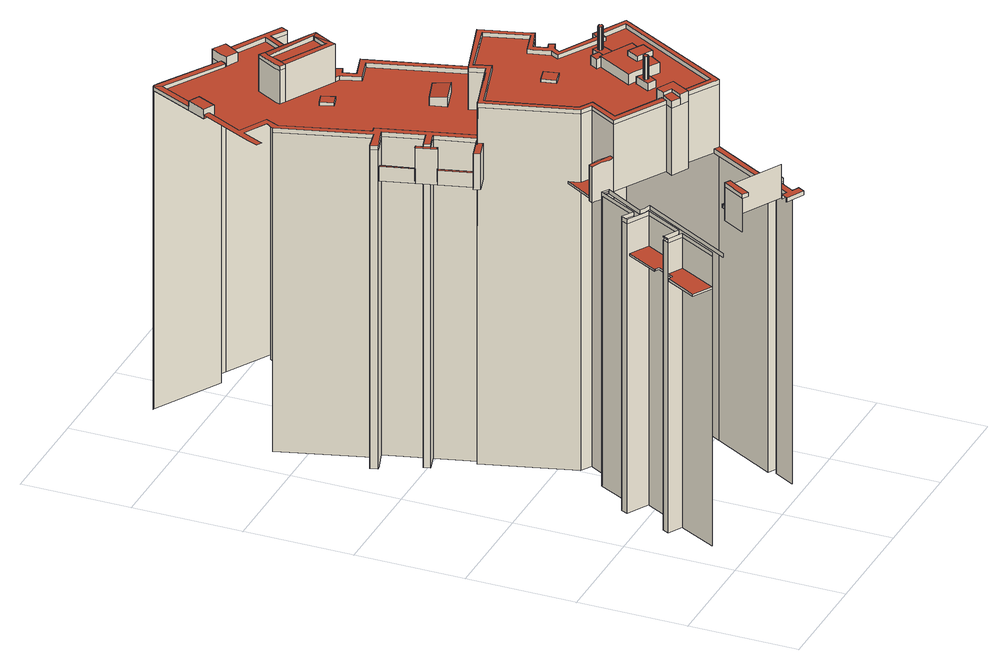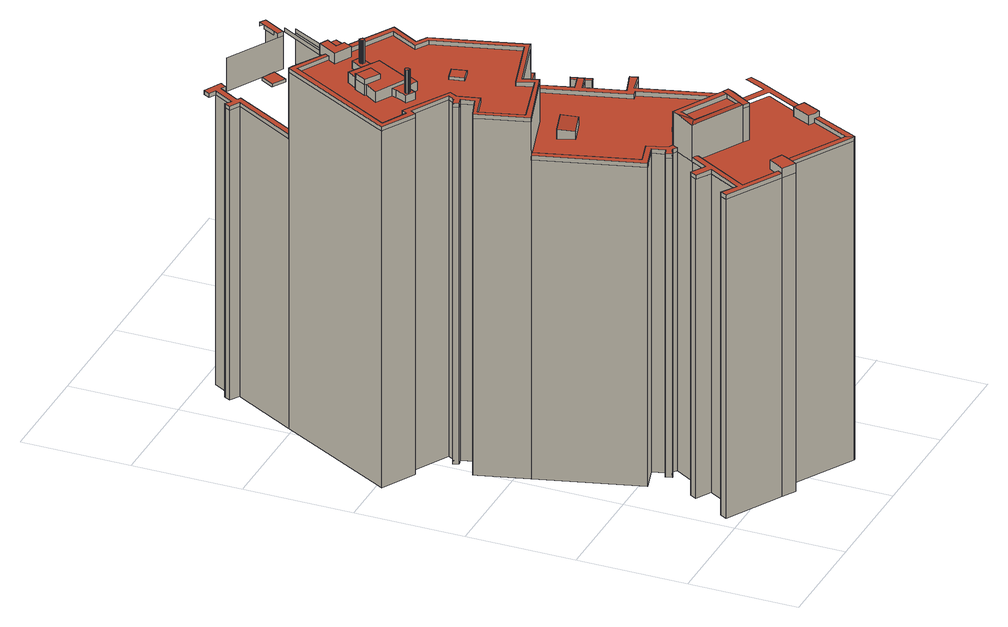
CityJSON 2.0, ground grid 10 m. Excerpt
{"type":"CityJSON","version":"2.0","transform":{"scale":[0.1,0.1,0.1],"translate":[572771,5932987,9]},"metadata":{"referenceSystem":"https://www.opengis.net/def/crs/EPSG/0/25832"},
"CityObjects":{
"building1":{"type":"Building","attributes":{"Grundfläche 2D":"1520.863275","Grundhöhe NN":"9.647"},"children":["building1-1","building1-2","building1-3","building1-4","building1-5","building1-6","building1-7","building1-8","building1-9","building1-10","building1-11","building1-12","building1-13","building1-14","building1-15","building1-16","building1-17","building1-18","building1-19","building1-20","building1-21","building1-22","building1-23","building1-24","building1-25","building1-26","building1-27","building1-28","building1-29"],"geometry":[{"type":"MultiSurface","lod":"3","boundaries":[[[0,1,2,3,4,5,6,7]],[[2,1,8,9]],[[10,11,12,13,14,15]],[[16,10,2,9,17]],[[18,16,17,19]],[[15,14,5,4,3,2,10]],[[20,21,22,23,18,19,24,25,26]],[[13,12,11,22,21,20,27,28,29,30,31]],[[32,33,34,35]],[[27,20,36,37,38,39,29,28]],[[40,41,42,43]],[[41,40,44,45]],[[46,47,48,49]],[[36,20,26,50]],[[42,41,51,52,53,54]],[[52,51,41,45,55,56]],[[40,57,36,50,58,44]],[[38,37,36,57,40,43,59,39]],[[60,61,62,34,33,63]],[[60,64,65,66,67,61]],[[68,69,70,53,52]],[[71,72,73,47,46]],[[52,56,74,68]],[[70,69,68,65,75,76,77,78]],[[79,80,81,82]],[[80,79,83,84]],[[75,85,86,85,76,77,76]],[[79,87,88,89,90,91,92,83]],[[93,94,95,96,97,98,99,100]],[[101,102,103,104]],[[80,105,106,81]],[[107,108,109,110,111,89,88,87,79,82]],[[80,84,112,105]],[[100,99,98,113,114,115,116,93]],[[113,98,101,104,117]],[[118,119,120,121,103,102,97]],[[122,123,77,76,85,86,124,125]],[[126,127,128,129,130,131,132,112,84,83,92,91,90,117,104,103,121,120,133,134,135,136,137,138,139,140,141,142,143,144]],[[124,86,145,146]],[[147,148,149,119,118,97,96,95,94,150]],[[151,152,153,154,155,156,157,158]],[[86,159,160,145]],[[156,155,161,162]],[[163,164,165,166]],[[124,146,161,155]],[[167,168,169,170,106,105]],[[167,105,112,132]],[[125,124,155,154,153,152,123,122]],[[86,85,75,171,159]],[[172,173,174,175]],[[120,119,176,177,178,133]],[[147,179,180,181,176,119,149,148]],[[114,113,89,111,110,109,116,115]],[[89,113,117,90]],[[165,182,183,166]],[[184,185,186,187]],[[138,137,188,189]],[[172,175,164,163]],[[190,188,137,136]],[[191,192,190,136,135,134]],[[193,194,191,134,133,178,181,180,179,151,158,157,156,195]],[[189,196,139,138]],[[197,198,199,184,187,200]],[[201,202,203,204]],[[202,198,197,203]],[[159,171,205,206]],[[193,195,156,162,207,208]],[[209,206,205,210,211]],[[173,212,213,174]],[[211,210,214,215]],[[216,201,204,217]],[[215,218,219,220,221,222,223,224]],[[225,226,227,228]],[[216,229,220,219,218,215,214,230,231]],[[232,233,234,235]],[[225,236,237,238,239,226]],[[240,241,194,193]],[[240,193,208,242]],[[243,244,245,246,247,248]],[[229,216,217,220]],[[249,250,251,252]],[[173,172,163,166,183,159,206,209,211,215,233,232,253,254,255,256,257,258,259,260,261,262,263,212],[264,265,266,267,268,269,270,245,244,243,271]],[[212,263,272,213]],[[273,274,238,237]],[[275,276,277,278,242,208,207,162,161,146,145,160,279,182,165,164,175,174,213,272,280,281,282,283,284,285,286,287,288,289,235,234,224,223,222,221,290,291,292,293,294,295,296,297,298,299,300]],[[301,302,271,243,248,303,304]],[[247,246,305,306,307,308,309,304,303,248]],[[245,270,305,246]],[[250,310,311,251]],[[312,313,314,315,316,317]],[[305,270,269,318]],[[319,320,321,322,323,324,325,326,327,328,310,250,249,329,330,331,332,333,196,189,188,190,192,191,194,241,334,335,336,337,338,339,340,341,342,343,344,345,227,226,239,238,274,346]],[[347,301,304,309,266,265,348,349]],[[318,269,268,350]],[[256,286,285,284,258,257]],[[350,268,267,308]],[[258,284,283,282,260,259]],[[235,289,253,232]],[[280,272,263,262]],[[351,352,353,296,295,294]],[[354,353,352,351,355,356]],[[357,344,343,342,358,359]],[[360,240,242,278]],[[267,266,309,308]],[[361,362,275,300]],[[363,362,361,364]],[[353,365,366,298,297,296]],[[367,366,365,353,354,368]],[[338,337,369,370]],[[361,371,372,364]],[[371,361,300,299]],[[334,241,240,360,373,335]],[[374,358,342,341,340,375]],[[319,344,357,376]],[[371,366,367,372]],[[366,371,299,298]],[[339,338,370,377]],[[351,378,379,355]],[[256,255,287,286]],[[340,339,377,375]],[[260,282,281,261]],[[380,276,275,362]],[[337,336,381,369]],[[378,351,294,293]],[[220,382,383,291,290,221]],[[380,362,363,384]],[[310,328,385,311]],[[281,280,262,261]],[[320,319,376,386]],[[380,387,360,278,277,276]],[[388,335,373,360,387,380,384,389]],[[378,390,391,379]],[[390,378,293,292]],[[328,327,392,385]],[[336,335,388,381]],[[393,383,382,220,217,394]],[[288,287,255,254]],[[321,320,386,395]],[[323,322,396,397]],[[254,253,289,288]],[[390,383,393,391]],[[322,321,395,396]],[[383,390,292,291]],[[324,323,397,398]],[[327,326,399,392]],[[325,324,398,400]],[[326,325,400,399]]],"semantics":{"surfaces":[{"type":"WallSurface"},{"type":"RoofSurface"}],"values":[0,0,0,0,0,0,0,0,0,0,0,0,0,0,0,0,0,0,0,0,0,0,0,0,0,0,0,0,0,0,0,0,0,0,0,0,0,1,0,0,0,0,0,0,0,0,0,0,0,0,0,0,0,0,0,0,0,0,0,0,0,0,0,0,0,0,0,0,0,0,0,0,0,0,0,0,0,0,0,0,0,1,0,0,1,0,1,0,0,1,0,1,0,0,0,0,0,0,0,0,0,0,0,0,0,0,0,0,0,0,0,0,0,0,0,0,0,0,0,0,0,0,0,0,0,0,0,0,0,0,0,0,0,0,0,0,0,0,0,0,0,0,0,0,0,0,0]}}]},
"building1-1":{"type":"BuildingInstallation","parents":["building1"],"geometry":[{"type":"MultiSurface","lod":"3","boundaries":[[[401,402,403,404,405,406,0,3]],[[407,408,409,410,411,27,37,412]],[[408,407,413,414]],[[27,411,410,415,416,28]],[[0,7,4,3]],[[27,28,38,37]],[[407,412,417,413]],[[405,404,418,419]],[[420,406,405,419]],[[406,420,7,0]],[[401,3,4,15]],[[412,37,38,417]],[[413,417,38,28,416,415,421,414]],[[4,7,420,419,418,422,15]]],"semantics":{"surfaces":[{"type":"RoofSurface"},{"type":"WallSurface"},{"type":"OuterCeilingSurface"}],"values":[0,0,1,1,1,1,1,1,1,1,1,1,2,2]}}]},
"building1-2":{"type":"BuildingInstallation","parents":["building1"],"geometry":[{"type":"MultiSurface","lod":"3","boundaries":[[[423,424,425,426,427,428]],[[49,429,423,428]],[[424,430,431,425]],[[71,46,427,426]],[[46,49,428,427]]],"semantics":{"surfaces":[{"type":"RoofSurface"},{"type":"WallSurface"}],"values":[0,1,1,1,1]}}]},
"building1-3":{"type":"BuildingInstallation","parents":["building1"],"geometry":[{"type":"MultiSurface","lod":"3","boundaries":[[[432,433,434,435]],[[436,437,435,434]],[[432,435,437,438]],[[433,432,438,439]],[[439,436,434,433]]],"semantics":{"surfaces":[{"type":"RoofSurface"},{"type":"WallSurface"}],"values":[0,1,1,1,1]}}]},
"building1-4":{"type":"BuildingInstallation","parents":["building1"],"geometry":[{"type":"MultiSurface","lod":"3","boundaries":[[[440,441,442,443,444,445,446,447,85]],[[76,85,75]],[[448,440,85,76,449]],[[440,448,450,451,452,443,442,441]],[[443,452,453,444]],[[445,444,453,454,69,455,76,75,85,447,446],[74,66,65,68]],[[454,453,452,451,449,76,455,69]]],"semantics":{"surfaces":[{"type":"RoofSurface"},{"type":"WallSurface"},{"type":"OuterCeilingSurface"}],"values":[0,1,1,1,1,1,2]}}]},
"building1-5":{"type":"BuildingInstallation","parents":["building1"],"geometry":[{"type":"MultiSurface","lod":"3","boundaries":[[[456,457,458,459]],[[459,460,461,456]],[[458,457,462,463]],[[464,461,460,465]]],"semantics":{"surfaces":[{"type":"RoofSurface"},{"type":"WallSurface"},{"type":"OuterCeilingSurface"}],"values":[0,1,1,2]}}]},
"building1-6":{"type":"BuildingInstallation","parents":["building1"],"geometry":[{"type":"MultiSurface","lod":"3","boundaries":[[[466,467,468,469]],[[467,466,470,471]],[[472,468,467,471,473]],[[468,472,474,469]],[[473,475,474,472]]],"semantics":{"surfaces":[{"type":"RoofSurface"},{"type":"WallSurface"},{"type":"OuterCeilingSurface"}],"values":[0,1,1,1,2]}}]},
"building1-7":{"type":"BuildingInstallation","parents":["building1"],"geometry":[{"type":"MultiSurface","lod":"3","boundaries":[[[102,101,476,477,478,479,480,481]],[[470,466,469,478,477,476,482]],[[479,478,469,474,460,459]],[[483,481,480,479,459,458,463]],[[101,98,97,102,481,483,96,95,100,99,482,476]],[[100,95,484,465,460,474,475,485]]],"semantics":{"surfaces":[{"type":"RoofSurface"},{"type":"WallSurface"},{"type":"OuterCeilingSurface"}],"values":[0,1,1,1,1,2]}}]},
"building1-8":{"type":"BuildingInstallation","parents":["building1"],"geometry":[{"type":"MultiSurface","lod":"3","boundaries":[[[450,448,125,154,486,487]],[[448,449,122,125]],[[125,122,153,154]],[[487,486,154,153,488,489]],[[450,487,489,451]],[[153,122,449,451,489,488]]],"semantics":{"surfaces":[{"type":"RoofSurface"},{"type":"WallSurface"},{"type":"OuterCeilingSurface"}],"values":[0,1,1,1,1,2]}}]},
"building1-9":{"type":"BuildingInstallation","parents":["building1"],"geometry":[{"type":"MultiSurface","lod":"3","boundaries":[[[490,491,492,157,178,177,493]],[[492,491,494,495]],[[158,157,492,495]],[[180,181,178,157,158]],[[181,180,496,497,176]],[[176,497,462,457,456,461,498,490,493,177]],[[490,498,494,491]],[[498,461,464,496,180,158,495,494]]],"semantics":{"surfaces":[{"type":"RoofSurface"},{"type":"WallSurface"},{"type":"OuterCeilingSurface"}],"values":[0,1,1,1,1,1,1,2]}}]},
"building1-10":{"type":"BuildingInstallation","parents":["building1"],"geometry":[{"type":"MultiSurface","lod":"3","boundaries":[[[470,482,99,114,111,471]],[[499,96,483,463,462,497,149]],[[149,148,500,499]],[[114,99,100,115]],[[497,496,148,149]],[[499,500,95,96]],[[114,115,110,111]],[[471,111,110,473]],[[485,475,473,110,115,100]],[[484,95,500,148,496,464,465]]],"semantics":{"surfaces":[{"type":"RoofSurface"},{"type":"WallSurface"},{"type":"OuterCeilingSurface"}],"values":[0,0,1,1,1,1,1,1,2,2]}}]},
"building1-11":{"type":"BuildingInstallation","parents":["building1"],"geometry":[{"type":"MultiSurface","lod":"3","boundaries":[[[501,502,503,504,505,506,507,508,509,510,511,512,513,514,515,229,516,517,518]],[[519,520,507,506]],[[520,521,508,507]],[[521,522,509,508]],[[522,185,510,509]],[[185,184,511,510]],[[184,199,198,513,512,511]],[[198,202,514,513]],[[201,515,514,202]],[[201,216,229,515]],[[517,516,229,216,231,230]],[[230,523,518,517]],[[501,518,523,524]],[[524,525,526,503,502,501]],[[504,503,526,527]]],"semantics":{"surfaces":[{"type":"RoofSurface"},{"type":"WallSurface"}],"values":[0,1,1,1,1,1,1,1,1,1,1,1,1,1,1]}}]},
"building1-12":{"type":"BuildingInstallation","parents":["building1"],"geometry":[{"type":"MultiSurface","lod":"3","boundaries":[[[528,529,530,531,532]],[[279,160,159,206,528,532,531]],[[206,209,529,528]]],"semantics":{"surfaces":[{"type":"RoofSurface"},{"type":"WallSurface"}],"values":[0,1,1]}}]},
"building1-13":{"type":"BuildingInstallation","parents":["building1"],"geometry":[{"type":"MultiSurface","lod":"3","boundaries":[[[533,534,535,536,537]],[[535,534,143,142,331,538]],[[536,535,538,539]],[[540,541,542,533,537,536,539]],[[329,330,143,534,533,542]]],"semantics":{"surfaces":[{"type":"RoofSurface"},{"type":"WallSurface"}],"values":[0,1,1,1,1]}}]},
"building1-14":{"type":"BuildingInstallation","parents":["building1"],"geometry":[{"type":"MultiSurface","lod":"3","boundaries":[[[543,544,545,546,547,548]],[[549,546,545,211,215,224,234,233]],[[547,546,549,550]],[[548,547,550,183,182,279,531]],[[531,530,543,548]],[[530,529,544,543]],[[211,545,544,529,209]]],"semantics":{"surfaces":[{"type":"RoofSurface"},{"type":"WallSurface"}],"values":[0,1,1,1,1,1,1]}}]},
"building1-15":{"type":"BuildingInstallation","parents":["building1"],"geometry":[{"type":"MultiSurface","lod":"3","boundaries":[[[551,552,553,554,555,556,557,558,559,560,561,562,563]],[[555,554,564,565]],[[554,553,566,564]],[[556,555,565,567]],[[557,556,567,568]],[[558,557,568,569]],[[559,558,569,570]],[[560,559,570,571]],[[561,560,571,572]],[[562,561,572,573]],[[563,562,573,574]],[[551,563,574,575]],[[552,551,575,576]],[[553,552,576,566]]],"semantics":{"surfaces":[{"type":"RoofSurface"},{"type":"WallSurface"}],"values":[0,1,1,1,1,1,1,1,1,1,1,1,1,1]}}]},
"building1-16":{"type":"BuildingInstallation","parents":["building1"],"geometry":[{"type":"MultiSurface","lod":"3","boundaries":[[[577,578,579,580],[566,576,575,574,573,572,571,570,569,568,567,565,564]],[[581,582,580,579]],[[582,583,577,580]],[[583,584,578,577]],[[581,579,578,584]]],"semantics":{"surfaces":[{"type":"RoofSurface"},{"type":"WallSurface"}],"values":[0,1,1,1,1]}}]},
"building1-17":{"type":"BuildingInstallation","parents":["building1"],"geometry":[{"type":"MultiSurface","lod":"3","boundaries":[[[585,586,587,588]],[[588,587,589,590]],[[585,588,590,591]],[[586,585,591,592]],[[587,586,592,589]]],"semantics":{"surfaces":[{"type":"RoofSurface"},{"type":"WallSurface"}],"values":[0,1,1,1,1]}}]},
"building1-18":{"type":"BuildingInstallation","parents":["building1"],"geometry":[{"type":"MultiSurface","lod":"3","boundaries":[[[593,594,595,596]],[[596,595,597,598]],[[593,596,598,599]],[[594,593,599,600]],[[595,594,600,597]]],"semantics":{"surfaces":[{"type":"RoofSurface"},{"type":"WallSurface"}],"values":[0,1,1,1,1]}}]},
"building1-19":{"type":"BuildingInstallation","parents":["building1"],"geometry":[{"type":"MultiSurface","lod":"3","boundaries":[[[601,602,603,604,605,606,607]],[[225,228,602,601]],[[603,312,317,604]],[[273,237,606,605]],[[237,236,225,601,607,606]]],"semantics":{"surfaces":[{"type":"RoofSurface"},{"type":"WallSurface"}],"values":[0,1,1,1,1]}}]},
"building1-20":{"type":"BuildingInstallation","parents":["building1"],"geometry":[{"type":"MultiSurface","lod":"3","boundaries":[[[608,609,610,611]],[[612,613,611,610]],[[608,611,613,614]],[[614,615,609,608]],[[610,609,615,612]]],"semantics":{"surfaces":[{"type":"RoofSurface"},{"type":"WallSurface"}],"values":[0,1,1,1,1]}}]},
"building1-21":{"type":"BuildingInstallation","parents":["building1"],"geometry":[{"type":"MultiSurface","lod":"3","boundaries":[[[616,542,541,617]],[[618,616,617,619,620,621]],[[622,620,619]],[[540,623,617,541]],[[619,617,623,624]],[[624,625,622,619]],[[620,310,250,618,621]],[[250,249,616,618]],[[249,329,542,616]]],"semantics":{"surfaces":[{"type":"RoofSurface"},{"type":"WallSurface"}],"values":[0,0,0,1,1,1,1,1,1]}}]},
"building1-22":{"type":"BuildingInstallation","parents":["building1"],"geometry":[{"type":"MultiSurface","lod":"3","boundaries":[[[302,301,347,626,627,628]],[[626,347,349,629,630,631]],[[631,632,627,626]],[[632,633,628,627]],[[633,271,302,628]]],"semantics":{"surfaces":[{"type":"RoofSurface"},{"type":"WallSurface"}],"values":[0,1,1,1,1]}}]},
"building1-23":{"type":"BuildingInstallation","parents":["building1"],"geometry":[{"type":"MultiSurface","lod":"3","boundaries":[[[634,635,605,604,636,637]],[[638,634,637]],[[637,639,640,603,602,641,638]],[[636,604,317,316]],[[637,636,316,315]],[[641,602,228,227,345,642]],[[639,637,315,314]],[[640,639,314,313]],[[640,313,312,603]],[[344,319,643,634,638,641,642,644]],[[634,643,645,346,274,273,605,635]]],"semantics":{"surfaces":[{"type":"RoofSurface"},{"type":"WallSurface"}],"values":[0,0,0,1,1,1,1,1,1,1,1]}}]},
"building1-24":{"type":"BuildingInstallation","parents":["building1"],"geometry":[{"type":"MultiSurface","lod":"3","boundaries":[[[646,647,648,649,650]],[[350,308,307,648,647]],[[649,648,307,306]],[[318,646,650,649,306,305]],[[318,350,647,646]]],"semantics":{"surfaces":[{"type":"RoofSurface"},{"type":"WallSurface"}],"values":[0,1,1,1,1]}}]},
"building1-25":{"type":"BuildingInstallation","parents":["building1"],"geometry":[{"type":"MultiSurface","lod":"3","boundaries":[[[651,652,629,349,348,653,654,655],[656,657,658,659,660,661,662,663,664,665,666,667,668]],[[265,669,653,348]],[[669,670,671,655,654,653]],[[671,672,651,655]],[[672,673,652,651]],[[673,630,629,652]]],"semantics":{"surfaces":[{"type":"RoofSurface"},{"type":"WallSurface"}],"values":[0,1,1,1,1,1]}}]},
"building1-26":{"type":"BuildingInstallation","parents":["building1"],"geometry":[{"type":"MultiSurface","lod":"3","boundaries":[[[674,675,676,677,678,679,680,681,682,683,684,685,686]],[[679,678,663,662]],[[680,679,662,661]],[[681,680,661,660]],[[681,660,659,682]],[[683,682,659,658]],[[684,683,658,657]],[[685,684,657,656]],[[686,685,656,668]],[[674,686,668,667]],[[675,674,667,666]],[[676,675,666,665]],[[677,676,665,664]],[[678,677,664,663]]],"semantics":{"surfaces":[{"type":"RoofSurface"},{"type":"WallSurface"}],"values":[0,1,1,1,1,1,1,1,1,1,1,1,1,1]}}]},
"building1-27":{"type":"BuildingInstallation","parents":["building1"],"geometry":[{"type":"MultiSurface","lod":"3","boundaries":[[[687,688,689,644,642,690,691,692,693,694,373,695,696,697,698,699]],[[345,700,690,642]],[[700,701,702,692,691,690]],[[702,703,693,692]],[[703,334,694,693]],[[334,335,373,694]],[[335,336,695,373]],[[336,337,696,695]],[[337,338,697,696]],[[339,698,697,338]],[[339,340,699,698]],[[340,341,342,688,687,699]],[[342,343,344,644,689,688]]],"semantics":{"surfaces":[{"type":"RoofSurface"},{"type":"WallSurface"}],"values":[0,1,1,1,1,1,1,1,1,1,1,1,1]}}]},
"building1-28":{"type":"BuildingInstallation","parents":["building1"],"geometry":[{"type":"MultiSurface","lod":"3","boundaries":[[[704,705,706,707,708,709]],[[708,707,710,711,712,713,709]],[[328,704,709,713,327]],[[705,704,328,310,620,622,706]],[[710,707,706,622,625]]],"semantics":{"surfaces":[{"type":"RoofSurface"},{"type":"WallSurface"}],"values":[0,1,1,1,1]}}]},
"building1-29":{"type":"BuildingInstallation","parents":["building1"],"geometry":[{"type":"MultiSurface","lod":"3","boundaries":[[[712,714,715,645,643,716,717,718,719,720,721,722,713]],[[714,712,711,723]],[[723,724,346,645,715,714]],[[319,320,716,643]],[[320,321,717,716]],[[321,322,718,717]],[[322,323,719,718]],[[323,324,720,719]],[[324,325,721,720]],[[325,326,722,721]],[[326,327,713,722]]],"semantics":{"surfaces":[{"type":"RoofSurface"},{"type":"WallSurface"}],"values":[0,1,1,1,1,1,1,1,1,1,1]}}]}
},
"vertices":[
[30,33,254],[30,33,283],[49,68,283],[49,68,254],[49,68,252],[49,68,6],[30,33,6],[30,33,252],[30,33,287],[49,68,287],[36,75,283],[39,81,283],[39,81,252],[39,81,6],[36,75,6],[36,75,252],[36,75,286],[36,75,287],[39,81,286],[39,81,287],[53,73,283],[52,73,283],[39,80,283],[39,80,286],[39,80,287],[52,73,287],[53,73,287],[53,73,254],[53,73,252],[53,73,6],[52,73,6],[39,80,6],[32,24,283],[81,111,283],[81,111,287],[32,24,287],[72,108,283],[72,108,254],[72,108,252],[72,108,6],[52,119,283],[55,125,283],[55,125,6],[52,119,6],[52,119,287],[55,125,287],[89,47,315],[89,47,283],[77,26,283],[77,26,315],[72,108,287],[56,125,283],[66,119,283],[66,119,6],[56,125,6],[56,125,287],[66,119,287],[68,110,283],[68,110,287],[68,110,6],[71,115,283],[71,115,287],[75,113,287],[75,113,283],[71,116,283],[92,152,283],[92,152,287],[71,116,287],[86,156,283],[86,156,280],[86,156,6],[94,44,315],[141,18,315],[141,18,283],[86,156,287],[97,150,283],[97,150,280],[97,150,6],[92,152,6],[39,337,311],[37,344,311],[37,344,6],[39,337,6],[39,337,315],[37,344,315],[97,150,315],[97,150,347],[43,338,311],[45,339,311],[61,344,311],[61,344,315],[45,339,315],[43,338,315],[56,304,6],[58,298,6],[58,298,279],[58,298,281],[58,298,311],[56,304,311],[56,304,281],[56,304,279],[56,304,313],[58,298,313],[58,298,315],[56,304,315],[55,348,311],[55,348,6],[43,338,6],[45,339,6],[61,344,6],[61,344,279],[61,344,281],[55,348,315],[71,308,311],[71,308,281],[71,308,279],[71,308,6],[71,308,315],[72,302,311],[73,302,311],[73,302,315],[72,302,315],[112,176,280],[112,176,6],[112,176,347],[112,176,282],[1,430,315],[6,428,315],[7,430,315],[15,448,315],[37,436,315],[33,431,315],[32,429,315],[83,266,315],[88,268,315],[88,269,315],[65,352,315],[60,351,315],[38,427,315],[43,439,315],[18,453,315],[18,454,315],[35,488,315],[30,490,315],[5,440,315],[97,150,351],[112,176,351],[73,302,6],[73,302,279],[73,302,281],[72,302,6],[79,265,6],[102,182,6],[102,182,280],[102,182,282],[102,182,347],[79,265,347],[79,265,313],[79,265,279],[144,123,347],[144,123,351],[102,182,351],[79,265,351],[118,178,347],[118,178,351],[104,152,351],[104,152,347],[32,429,311],[32,429,284],[32,429,282],[32,429,6],[144,123,283],[106,185,347],[85,262,347],[85,262,351],[106,185,351],[82,267,311],[82,267,313],[83,266,313],[83,266,6],[83,266,279],[83,266,311],[147,128,351],[147,128,347],[161,31,283],[150,12,283],[150,12,6],[161,31,6],[60,351,311],[38,427,311],[65,352,311],[88,268,311],[88,269,311],[134,281,347],[134,281,311],[83,266,347],[43,439,311],[166,27,6],[166,27,283],[166,28,283],[166,28,6],[160,38,283],[169,33,283],[169,33,6],[160,38,6],[140,116,283],[140,116,347],[83,266,351],[134,281,351],[148,112,347],[156,108,283],[156,108,347],[141,278,347],[141,278,351],[160,115,283],[160,115,347],[193,96,283],[193,96,6],[188,99,347],[189,98,347],[193,96,347],[193,96,351],[189,98,351],[188,99,351],[160,115,351],[77,442,343],[77,442,311],[82,439,311],[82,439,343],[193,96,287],[188,99,283],[189,98,283],[191,103,347],[162,119,347],[162,119,351],[191,103,351],[79,447,343],[90,466,343],[90,466,311],[79,447,311],[130,295,347],[130,295,311],[130,295,351],[162,164,347],[167,162,347],[190,148,347],[190,148,357],[167,162,357],[162,164,357],[57,547,311],[58,547,311],[58,547,6],[57,547,6],[247,203,347],[224,215,347],[221,210,347],[178,235,347],[180,239,347],[182,242,347],[178,257,347],[177,262,347],[199,268,347],[188,307,347],[136,293,347],[180,198,347],[196,190,347],[211,182,347],[203,170,347],[204,169,347],[198,158,347],[197,159,347],[180,197,347],[136,293,351],[95,463,343],[95,463,311],[183,259,351],[204,266,351],[203,270,351],[191,313,351],[146,126,351],[188,307,351],[199,268,351],[177,262,351],[178,257,351],[182,242,351],[180,239,351],[178,235,351],[221,210,351],[224,215,351],[247,203,351],[251,201,351],[253,205,351],[222,222,351],[219,217,351],[184,236,351],[186,240,351],[187,241,351],[188,242,351],[194,244,351],[192,249,351],[186,247,351],[180,198,356],[180,197,356],[180,197,357],[180,198,357],[197,159,357],[184,166,357],[190,177,357],[203,170,357],[211,182,357],[119,512,311],[119,512,6],[85,444,343],[127,421,343],[127,422,343],[134,435,343],[134,436,343],[92,458,343],[198,158,357],[142,437,311],[151,453,311],[164,445,311],[168,451,311],[154,459,311],[171,490,311],[185,481,311],[188,487,311],[137,516,311],[125,523,311],[38,507,311],[30,490,311],[35,488,311],[18,454,311],[18,453,311],[186,311,311],[191,313,311],[165,407,311],[142,400,311],[139,412,311],[145,414,311],[143,420,311],[137,417,311],[135,417,311],[132,419,311],[131,419,311],[129,414,311],[137,440,311],[184,196,356],[196,190,354],[184,196,354],[204,169,357],[184,236,347],[186,240,347],[187,241,347],[187,241,6],[184,236,6],[186,240,6],[131,419,6],[135,417,6],[132,419,6],[191,313,347],[186,247,347],[183,259,347],[183,259,6],[186,247,6],[188,242,347],[194,244,347],[194,244,6],[188,242,6],[142,400,6],[139,412,6],[192,249,347],[192,249,6],[191,313,315],[137,417,6],[143,420,6],[142,437,6],[145,414,6],[219,217,347],[219,217,6],[204,266,347],[165,407,6],[251,201,347],[253,205,347],[204,266,6],[125,523,6],[151,453,6],[203,270,347],[191,313,6],[203,270,6],[222,222,347],[222,222,6],[137,516,6],[253,205,6],[251,201,6],[164,445,6],[168,451,6],[154,459,6],[171,490,6],[188,487,6],[185,481,6],
[36,75,254],[33,70,254],[33,69,254],[30,71,254],[28,72,254],[12,43,254],[38,88,254],[39,88,254],[42,86,254],[39,80,254],[52,73,254],[54,118,254],[38,88,252],[39,88,252],[39,80,252],[52,73,252],[54,118,252],[30,71,252],[28,72,252],[12,43,252],[42,86,252],[33,69,252],
[82,23,319],[85,28,319],[91,39,319],[94,44,319],[89,47,319],[77,26,319],[82,23,315],[85,28,315],[91,39,315],
[108,57,286],[101,44,286],[113,38,286],[120,50,286],[113,38,283],[120,50,283],[108,57,283],[101,44,283],
[99,154,315],[95,156,315],[89,160,315],[80,165,314],[77,161,314],[80,160,314],[86,156,315],[92,152,315],[99,154,282],[99,154,280],[82,164,282],[82,164,280],[80,165,280],[77,161,280],[80,160,280],[92,152,280],
[64,262,293],[66,263,293],[58,292,293],[56,291,293],[56,291,279],[64,262,279],[66,263,281],[58,292,281],[66,263,279],[58,292,279],
[52,310,293],[45,339,293],[43,338,293],[51,309,293],[52,310,281],[45,339,281],[43,338,279],[45,339,279],[51,309,279],[52,310,279],
[54,310,313],[52,310,313],[51,309,313],[56,291,313],[58,292,313],[59,292,313],[54,310,281],[59,292,281],[59,292,279],[54,310,279],
[102,183,282],[99,192,282],[102,183,280],[99,192,280],
[61,261,313],[63,255,313],[80,260,313],[64,262,313],[63,255,279],[80,260,279],[82,267,279],[82,267,281],[61,261,279],
[72,302,281],[72,302,279],
[156,34,287],[156,33,287],[145,15,287],[140,17,287],[138,13,287],[137,12,287],[137,11,287],[153,3,287],[156,9,287],[150,12,287],[161,31,287],[166,28,287],[166,27,287],[169,33,287],[160,38,287],[189,98,287],[188,99,287],[153,36,287],[137,12,283],[137,11,283],[153,3,283],[156,9,283],[153,36,283],[156,34,283],[156,33,283],[145,15,283],[140,17,283],
[140,116,354],[148,112,354],[154,122,354],[146,126,354],[144,123,354],
[38,507,320],[30,490,320],[40,485,320],[48,502,320],[43,505,320],[40,485,311],[48,502,311],[43,505,311],[43,505,315],[38,507,315],
[154,122,357],[148,112,357],[156,108,357],[166,126,357],[150,134,357],[146,126,357],[166,126,347],[150,134,347],
[168,151,376],[168,152,376],[167,152,376],[166,153,376],[165,152,376],[164,151,376],[164,150,376],[165,149,376],[166,149,376],[166,148,376],[167,149,376],[168,149,376],[168,150,376],[166,153,354],[165,152,354],[167,152,354],[164,151,354],[164,150,354],[165,149,354],[166,149,354],[166,148,354],[167,149,354],[168,149,354],[168,150,354],[168,151,354],[168,152,354],
[167,142,354],[174,154,354],[166,159,354],[159,146,354],[166,159,347],[159,146,347],[167,142,347],[174,154,347],
[150,236,350],[138,233,350],[141,220,350],[153,223,350],[141,220,347],[153,223,347],[150,236,347],[138,233,347],
[102,402,314],[98,414,314],[88,411,314],[92,399,314],[88,411,311],[92,399,311],[102,402,311],[98,414,311],
[77,442,347],[82,439,347],[85,444,347],[92,458,346],[95,463,346],[90,466,346],[79,447,347],
[151,319,320],[146,334,319],[123,327,319],[127,312,320],[123,327,311],[127,312,311],[151,319,311],[146,334,311],
[57,547,315],[60,540,315],[58,547,315],[116,507,314],[119,512,314],[63,545,315],[117,507,314],[60,540,311],[116,507,311],[117,507,311],
[188,202,356],[180,206,356],[176,199,356],[186,200,354],[186,200,347],[188,202,347],[180,206,347],[176,199,347],
[142,437,346],[137,440,346],[134,436,347],[134,435,347],[131,419,347],[127,422,347],[127,421,347],[129,414,347],[129,414,315],[142,437,315],[131,419,315],[137,440,315],
[198,158,362],[204,169,362],[190,177,362],[184,166,362],[197,159,362],
[194,210,354],[188,199,354],[197,194,354],[200,201,354],[202,205,354],[196,202,354],[195,202,354],[195,203,354],[194,204,354],[195,205,354],[195,206,354],[196,206,354],[197,206,354],[198,206,354],[198,205,354],[199,204,354],[198,203,354],[197,202,354],[197,194,347],[200,201,347],[202,205,347],[194,210,347],[188,199,347],
[198,203,376],[199,204,376],[198,205,376],[198,206,376],[197,206,376],[196,206,376],[195,206,376],[195,205,376],[194,204,376],[195,203,376],[195,202,376],[196,202,376],[197,202,376],
[137,417,315],[135,417,315],[132,419,315],[133,412,315],[134,410,315],[139,394,315],[161,400,315],[186,311,315],[165,407,315],[142,400,315],[139,412,315],[145,414,315],[143,420,315],[133,412,311],[134,410,311],[139,394,311],[161,400,311],
[125,523,320],[119,512,320],[117,507,320],[128,501,320],[134,511,320],[137,516,320],[128,501,311],[134,511,311],[134,511,315],[137,516,315],
[167,493,315],[167,492,315],[151,453,315],[164,445,315],[168,451,315],[154,459,315],[171,490,315],[185,481,315],[188,487,315],[167,493,311],[167,492,311]
]}
